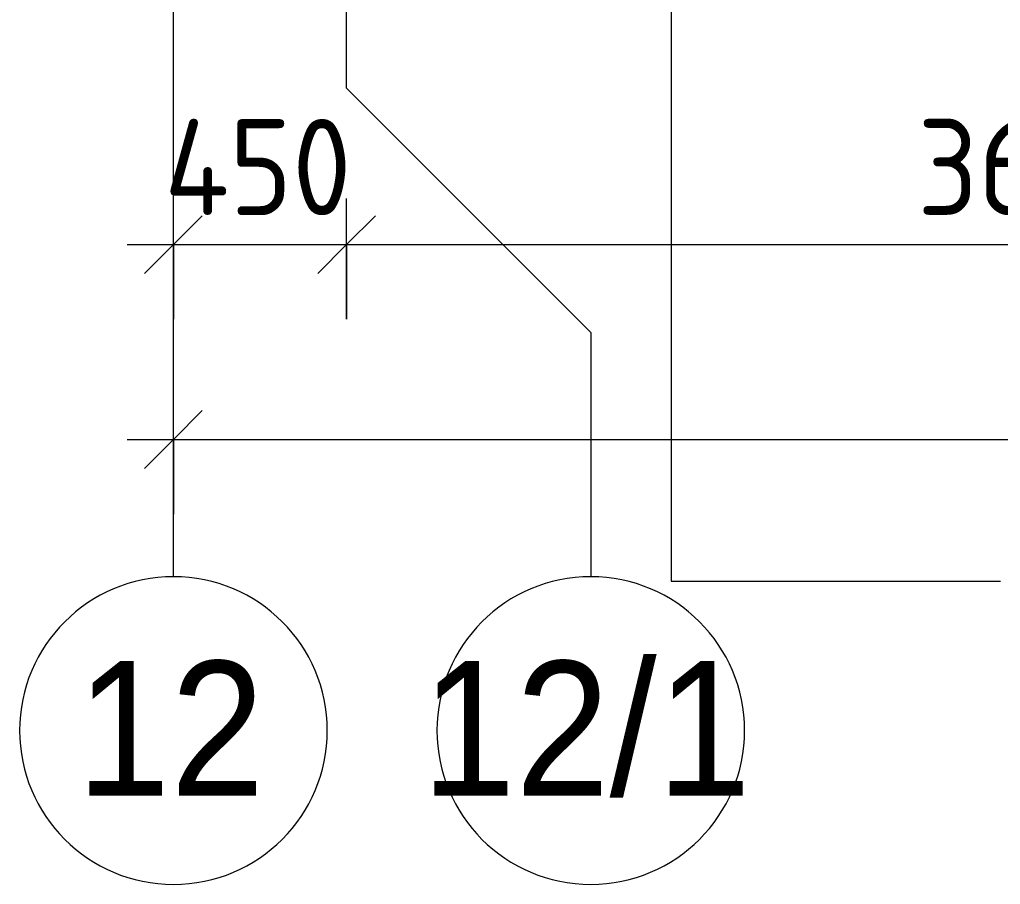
# Model space of a CAD drawing. Header units: millimetres. Extents: x -6228 to 201956, y -8553 to 30426.
# Drawn here: x 134862 to 137412, y -2706 to -458 of the extents above; entities that cross this region are included whole.
import ezdxf

# ---------------------------------------------------------------- set-up
doc = ezdxf.new("R2010")
doc.units = ezdxf.units.MM
for name, color, linetype, lineweight in [('A-ANNO-DIMS', 7, 'Continuous', 9), ('A-ANNO-DIMS-100', 7, 'Continuous', 9), ('Марки для знаков', 7, 'Continuous', 9), ('Оси', 7, 'Continuous', 9), ('Оси-1', 7, 'Continuous', 20)]:
    doc.layers.add(name, color=color, linetype=linetype, lineweight=lineweight)
doc.styles.add('Arial_1', font='arial.ttf', dxfattribs={"width": 0.9, "height": 350})
doc.styles.add('ISOCPEUR_1', font='isocpeur.ttf', dxfattribs={"width": 0.9, "height": 250})
doc.dimstyles.new('ISO-2_5_0_9К_БОЛЬШОЙ', dxfattribs={"dimscale": 304.8, "dimtxt": 248.995294, "dimasz": 0.492126, "dimexe": 0.393701, "dimexo": 0.984252, "dimgap": 0, "dimtad": 1, "dimdec": 0, "dimrnd": 10, "dimzin": 0, "dimdsep": 46, "dimtxsty": 'ISOCPEUR_1', "dimblk1": 'OBLIQUE', "dimblk2": 'OBLIQUE', "dimsah": 1, "dimcen": 0.09, "dimdle": 0.393701, "dimazin": 0, "dimtfac": 1, "dimtdec": 4, "dimtix": 1, "dimtmove": 0, "dimatfit": 3, "dimfxl": 1, "dimtvp": 1, "dimtolj": 1, "dimtzin": 0, "dimarcsym": 2})

# ---------------------------------------------------------------- blocks, each defined once
blk = doc.blocks.new('Ось сетки - D8-29747960-План зашивки приборов отопления в осях 1 этажа 12-23')
at = {"layer": 'Оси-1'}
for start, end in [(360, 180), (180, 360)]:
    blk.add_arc((0, 0), 4, start, end, dxfattribs=at)
blk = doc.blocks.new('DIMBLOCK15-План зашивки приборов отопления в осях 1 этажа 12-23')
at = {"layer": 'A-ANNO-DIMS-100'}
for p, q in [((135261.9, -1236.9), (135261.9, -922.9)), ((135711.9, -1236.9), (135711.9, -922.9)), ((135141.9, -1042.9), (135711.9, -1042.9)), ((135261.9, -1042.9), (135261.9, -1236.9)), ((135711.9, -1042.9), (135711.9, -1236.9))]:
    blk.add_line(p, q, dxfattribs=at)
at = {"layer": 'A-ANNO-DIMS-100', "lineweight": 20}
for p, q in [((135261.9, -1042.9), (135336.9, -967.9)), ((135711.9, -1042.9), (135786.9, -967.9)), ((135261.9, -1042.9), (135186.9, -1117.9)), ((135711.9, -1042.9), (135636.9, -1117.9))]:
    blk.add_line(p, q, dxfattribs=at)
at = {"layer": 'A-ANNO-DIMS-100', "color": 0, "insert": (135237.9, -716.3), "char_height": 250, "width": 597.589, "attachment_point": 1, "line_spacing_factor": 1.149209, "style": 'ISOCPEUR_1'}
blk.add_mtext('450', dxfattribs=at)
blk = doc.blocks.new('_Oblique')
at = {"color": 0, "linetype": 'ByBlock', "lineweight": -2}
blk.add_line((-0.5, -0.5), (0.5, 0.5), dxfattribs=at)
blk = doc.blocks.new('DIMBLOCK16-План зашивки приборов отопления в осях 1 этажа 12-23')
at = {"layer": 'A-ANNO-DIMS-100'}
for p, q in [((135711.9, -1236.9), (135711.9, -922.9)), ((139311.9, -1236.9), (139311.9, -922.9)), ((135711.9, -1042.9), (139311.9, -1042.9)), ((135711.9, -1042.9), (135711.9, -1236.9)), ((139311.9, -1042.9), (139311.9, -1236.9))]:
    blk.add_line(p, q, dxfattribs=at)
at = {"layer": 'A-ANNO-DIMS-100', "lineweight": 20}
for p, q in [((135711.9, -1042.9), (135786.9, -967.9)), ((139311.9, -1042.9), (139386.9, -967.9)), ((135711.9, -1042.9), (135636.9, -1117.9)), ((139311.9, -1042.9), (139236.9, -1117.9))]:
    blk.add_line(p, q, dxfattribs=at)
at = {"layer": 'A-ANNO-DIMS-100', "color": 0, "insert": (137195.9, -716.3), "char_height": 250, "width": 758.478, "attachment_point": 1, "line_spacing_factor": 1.149209, "style": 'ISOCPEUR_1'}
blk.add_mtext('3600', dxfattribs=at)
blk = doc.blocks.new('DIMBLOCK33-План зашивки приборов отопления в осях 1 этажа 12-23')
at = {"layer": 'A-ANNO-DIMS-100'}
for p, q in [((135261.9, -1743.6), (135261.9, -1429.6)), ((181511.9, -1743.6), (181511.9, -1429.6)), ((135141.9, -1549.6), (181631.9, -1549.6)), ((135261.9, -1549.6), (135261.9, -1743.6)), ((181511.9, -1549.6), (181511.9, -1743.6))]:
    blk.add_line(p, q, dxfattribs=at)
at = {"layer": 'A-ANNO-DIMS-100', "lineweight": 20}
for p, q in [((135261.9, -1549.6), (135336.9, -1474.6)), ((181511.9, -1549.6), (181586.9, -1474.6)), ((135261.9, -1549.6), (135186.9, -1624.6)), ((181511.9, -1549.6), (181436.9, -1624.6))]:
    blk.add_line(p, q, dxfattribs=at)
at = {"layer": 'A-ANNO-DIMS-100', "color": 0, "insert": (157979.9, -1223), "char_height": 250, "width": 976.828, "attachment_point": 1, "line_spacing_factor": 1.149209, "style": 'ISOCPEUR_1'}
blk.add_mtext('46250', dxfattribs=at)

msp = doc.modelspace()

# ---------------------------------------------------------------- linework, layer by layer
at = {"layer": 'Марки для знаков'}
for p, q in [((136556.2, 269.8), (136556.2, -1917.5)), ((136556.2, -1917.5), (137411.9, -1917.5))]:
    msp.add_line(p, q, dxfattribs=at)
at = {"layer": 'Оси'}
for p, q in [((135711.9, -636.3), (135711.9, 1863.7)), ((135261.9, -1906.3), (135261.9, 593.7)), ((135711.9, -636.3), (136346.9, -1271.3)), ((136346.9, -1271.3), (136346.9, -1906.3))]:
    msp.add_line(p, q, dxfattribs=at)

# ---------------------------------------------------------------- block references
at = {"layer": 'Оси-1', "xscale": 99.99999999999993, "yscale": 99.99999999999993, "zscale": 99.99999999999993}
for p in [(135261.9, -2306.3), (136346.9, -2306.3)]:
    msp.add_blockref('Ось сетки - D8-29747960-План зашивки приборов отопления в осях 1 этажа 12-23', p, dxfattribs=at)

# ---------------------------------------------------------------- texts
at = {"layer": 'Оси', "char_height": 350, "attachment_point": 1, "style": 'Arial_1'}
for s, insert, width in [('12/1', (135906.6, -2125.6), 1060.633), ('12', (135009.3, -2125.6), 606.076)]:
    msp.add_mtext(s, dxfattribs=dict(at, insert=insert, width=width))

# ---------------------------------------------------------------- dimensions: what is measured, and where the dimension line sits
at = {"layer": 'A-ANNO-DIMS'}
for base, p1, p2, override, picture, middle in [((135711.9, -1042.9), (135261.9, -936.9), (135711.9, -936.9), {"dimpost": '<>', "dimfxl": 450}, 'DIMBLOCK15-План зашивки приборов отопления в осях 1 этажа 12-23', (135486.9, -917.9)), ((139311.9, -1042.9), (135711.9, -936.9), (139311.9, -936.9), {"dimpost": '<>', "dimfxl": 3600}, 'DIMBLOCK16-План зашивки приборов отопления в осях 1 этажа 12-23', (137511.9, -917.9)), ((181511.9, -1549.6), (135261.9, -1443.6), (181511.9, -1443.6), {"dimpost": '<>', "dimfxl": 46250}, 'DIMBLOCK33-План зашивки приборов отопления в осях 1 этажа 12-23', (158386.9, -1424.6))]:
    dim = msp.add_linear_dim(base=base, p1=p1, p2=p2, dimstyle='ISO-2_5_0_9К_БОЛЬШОЙ', override=override, dxfattribs=at)
    dim.commit()
    dim.dimension.update_dxf_attribs({"geometry": picture, "text_midpoint": middle})

doc.saveas('drawing.dxf')
